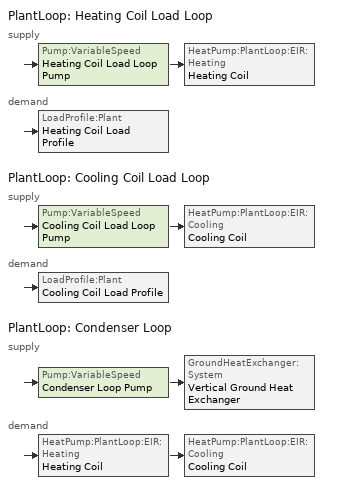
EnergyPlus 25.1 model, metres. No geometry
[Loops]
PlantLoop 'Heating Coil Load Loop'
 supply: Pump:VariableSpeed 'Heating Coil Load Loop Pump' > HeatPump:PlantLoop:EIR:Heating 'Heating Coil'
 demand: LoadProfile:Plant 'Heating Coil Load Profile'
PlantLoop 'Cooling Coil Load Loop'
 supply: Pump:VariableSpeed 'Cooling Coil Load Loop Pump' > HeatPump:PlantLoop:EIR:Cooling 'Cooling Coil'
 demand: LoadProfile:Plant 'Cooling Coil Load Profile'
PlantLoop 'Condenser Loop'
 supply: Pump:VariableSpeed 'Condenser Loop Pump' > GroundHeatExchanger:System 'Vertical Ground Heat Exchanger'
 demand: HeatPump:PlantLoop:EIR:Heating 'Heating Coil' > HeatPump:PlantLoop:EIR:Cooling 'Cooling Coil'
[Building]
Plant Load Profile Example: North Axis {deg}=0; Terrain=Suburbs; Loads Convergence Tolerance Value {W}=0.04; Temperature Convergence Tolerance Value {deltaC}=0.04; Solar Distribution=FullInteriorAndExterior; Maximum Number of Warmup Days=25; Minimum Number of Warmup Days=6
[Site:Location]
Chicago: Latitude {deg}=42; Longitude {deg}=-87.88; Time Zone {hr}=-6; Elevation {m}=190
[SizingPeriod:DesignDay] Day of Month=21; Humidity Condition Type=Wetbulb; Sky Clearness=1
Name | Month | Day Type | Maximum Dry-Bulb Temperature {C} | Daily Dry-Bulb Temperature Range {deltaC} | Wetbulb or DewPoint at Maximum Dry-Bulb {C} | Barometric Pressure {Pa} | Wind Speed {m/s} | Wind Direction {deg} | Dry-Bulb Temperature Range Modifier Type
Chicago Summer 1% | 7 | SummerDesignDay | 31.5 | 10.7 | 23 | 99063 | 5.3 | 230
Chicago Ohare Intl Ap Ann Htg 99.6% Condns DB | 1 | WinterDesignDay | -20 | 0 | -20 | 98934 | 4.9 | 270 | DefaultMultipliers
[Site:GroundTemperature:Deep]
13.03, 13.03, 13.13, 13.3, 13.43, 13.52, 13.62, 13.77, 13.78, 13.55, 13.44, 13.2
[Site:GroundTemperature:Undisturbed:KusudaAchenbach]
Vertical Ground Heat Exchanger Ground Temps: 0.692626, 920, 2551.09, 13.375, 3.2, 8
[PlantLoop] Fluid Type=WATER; Maximum Loop Temperature {C}=100; Minimum Loop Temperature {C}=3; Minimum Loop Flow Rate {m3/s}=0; Plant Loop Volume {m3}=1; Load Distribution Scheme=Optimal
Name | Plant Equipment Operation Scheme | Maximum Loop Flow Rate {m3/s}
Heating Coil Load Loop | Heating Coil Load Loop Operation | 0.005
Cooling Coil Load Loop | Cooling Coil Load Loop Operation | 0.005
Condenser Loop | Condenser Loop Operation | 0.003
[SetpointManager:Scheduled] Control Variable=Temperature
Name | Schedule | Setpoint Node or NodeList
Heating Coil Load Loop Setpoint Manager | Heating Coil Load Loop Setpoint Temperature Schedule | Heating Coil Load Loop Supply Outlet Node
Cooling Coil Load Loop Setpoint Manager | Cooling Coil Load Loop Setpoint Temperature Schedule | Cooling Coil Load Loop Supply Outlet Node
[PlantEquipmentOperationSchemes] Control Scheme 1 Schedule=AlwaysOnSchedule
Name | Control Scheme 1
Heating Coil Load Loop Operation | Heating Coil Load Loop Heating Operation
Cooling Coil Load Loop Operation | Cooling Coil Load Loop Cooling Operation
Condenser Loop Operation | Year Round Condenser Operation
[PlantEquipmentOperation:HeatingLoad]
Heating Coil Load Loop Heating Operation: Load Range 1 Lower Limit {W}=0; Load Range 1 Upper Limit {W}=10000000; Range 1 Equipment List=Heating Coil Load Loop Heating Equipment
[PlantEquipmentList]
Heating Coil Load Loop Heating Equipment: Heating Coil
Cooling Coil Load Loop Cooling Equipment: Cooling Coil
Condenser Equipment: Vertical Ground Heat Exchanger
[Pump:VariableSpeed] Motor Efficiency=0.87; Fraction of Motor Inefficiencies to Fluid Stream=0; Coefficient 1 of the Part Load Performance Curve=0; Coefficient 2 of the Part Load Performance Curve=1; Coefficient 3 of the Part Load Performance Curve=0; Coefficient 4 of the Part Load Performance Curve=0; Design Minimum Flow Rate {m3/s}=0
Name | Design Maximum Flow Rate {m3/s} | Design Pump Head {Pa} | Design Power Consumption {W} | Pump Control Type
Heating Coil Load Loop Pump; Cooling Coil Load Loop Pump | 0.005 | 3000 | 22 | INTERMITTENT
Condenser Loop Pump | 0.003 | 30000 | 200 | Intermittent
[HeatPump:PlantLoop:EIR:Heating]
Heating Coil: Condenser Type=WaterSource; Companion Heat Pump=Cooling Coil; Load Side Reference Flow Rate {m3/s}=0.005; Source Side Reference Flow Rate {m3/s}=0.002; Reference Capacity {W}=80000; Reference Coefficient of Performance {W/W}=3.5; Capacity Modifier Function of Temperature Curve=CapCurveFuncTemp; Electric Input to Output Ratio Modifier Function of Temperature Curve=EIRCurveFuncTemp; Electric Input to Output Ratio Modifier Function of Part Load Ratio Curve=EIRCurveFuncPLR
[LoadProfile:Plant] Peak Flow Rate {m3/s}=0.005
Name | Load Schedule | Flow Rate Fraction Schedule
Heating Coil Load Profile | Heating Coil Load Profile Load Schedule | Heating Coil Load Profile Flow Frac Schedule
Cooling Coil Load Profile | Cooling Coil Load Profile Load Schedule | Cooling Coil Load Profile Flow Frac Schedule
[PlantEquipmentOperation:CoolingLoad]
Cooling Coil Load Loop Cooling Operation: Load Range 1 Lower Limit {W}=0; Load Range 1 Upper Limit {W}=10000000; Range 1 Equipment List=Cooling Coil Load Loop Cooling Equipment
[HeatPump:PlantLoop:EIR:Cooling]
Cooling Coil: Condenser Type=WaterSource; Companion Heat Pump=Heating Coil; Load Side Reference Flow Rate {m3/s}=0.005; Source Side Reference Flow Rate {m3/s}=0.003; Reference Capacity {W}=400000; Reference Coefficient of Performance {W/W}=3.5; Capacity Modifier Function of Temperature Curve=CapCurveFuncTemp2; Electric Input to Output Ratio Modifier Function of Temperature Curve=EIRCurveFuncTemp2; Electric Input to Output Ratio Modifier Function of Part Load Ratio Curve=EIRCurveFuncPLR2
[SetpointManager:FollowGroundTemperature]
MyCondenserControl: Control Variable=Temperature; Offset Temperature Difference {deltaC}=0; Maximum Setpoint Temperature {C}=80; Minimum Setpoint Temperature {C}=10; Setpoint Node or NodeList=Condenser Loop Supply Outlet Node
[PlantEquipmentOperation:Uncontrolled]
Year Round Condenser Operation: Equipment List=Condenser Equipment
[GroundHeatExchanger:System]
Vertical Ground Heat Exchanger: Design Flow Rate {m3/s}=0.0033; Undisturbed Ground Temperature Model Type=Site:GroundTemperature:Undisturbed:KusudaAchenbach; Undisturbed Ground Temperature Model=Vertical Ground Heat Exchanger Ground Temps; Ground Thermal Conductivity {W/m-K}=0.692626; Ground Thermal Heat Capacity {J/m3-K}=2.347e+06; GHE:Vertical:ResponseFactors Object=Vertical Ground Heat Exchanger g-functions
[GroundHeatExchanger:Vertical:Properties]
Vertical Ground Heat Exchanger Props: Depth of Top of Borehole {m}=1; Borehole Length {m}=76.2; Borehole Diameter {m}=0.127016; Grout Thermal Conductivity {W/m-K}=0.692626; Grout Thermal Heat Capacity {J/m3-K}=3.90E+06; Pipe Thermal Conductivity {W/m-K}=0.391312; Pipe Thermal Heat Capacity {J/m3-K}=1.542e+06; Pipe Outer Diameter {m}=0.0266667; Pipe Thickness {m}=0.00241285; U-Tube Distance {m}=0.051225
[GroundHeatExchanger:ResponseFactors]
Vertical Ground Heat Exchanger g-functions: GHE:Vertical:Properties Object=Vertical Ground Heat Exchanger Props; Number of Boreholes=120; G-Function Reference Ratio=0.0005; g-Function Ln(T/Ts) Value 1=-15.2996; g-Function g Value 1=-0.348322; g-Function Ln(T/Ts) Value 2=-14.201; g-Function g Value 2=0.022208; g-Function Ln(T/Ts) Value 3=-13.2202; g-Function g Value 3=0.412345; g-Function Ln(T/Ts) Value 4=-12.2086; g-Function g Value 4=0.867498; g-Function Ln(T/Ts) Value 5=-11.1888; g-Function g Value 5=1.357839; g-Function Ln(T/Ts) Value 6=-10.1816; g-Function g Value 6=1.852024; g-Function Ln(T/Ts) Value 7=-9.1815; g-Function g Value 7=2.345656; g-Function Ln(T/Ts) Value 8=-8.6809; g-Function g Value 8=2.593958; g-Function Ln(T/Ts) Value 9=-8.5; g-Function g Value 9=2.679; g-Function Ln(T/Ts) Value 10=-7.8; g-Function g Value 10=3.023; g-Function Ln(T/Ts) Value 11=-7.2; g-Function g Value 11=3.32; g-Function Ln(T/Ts) Value 12=-6.5; g-Function g Value 12=3.681; g-Function Ln(T/Ts) Value 13=-5.9; g-Function g Value 13=4.071; g-Function Ln(T/Ts) Value 14=-5.2; g-Function g Value 14=4.828; g-Function Ln(T/Ts) Value 15=-4.5; g-Function g Value 15=6.253; g-Function Ln(T/Ts) Value 16=-3.963; g-Function g Value 16=7.894; g-Function Ln(T/Ts) Value 17=-3.27; g-Function g Value 17=11.82; g-Function Ln(T/Ts) Value 18=-2.864; g-Function g Value 18=15.117; g-Function Ln(T/Ts) Value 19=-2.577; g-Function g Value 19=18.006; g-Function Ln(T/Ts) Value 20=-2.171; g-Function g Value 20=22.887; g-Function Ln(T/Ts) Value 21=-1.884; g-Function g Value 21=26.924; g-Function Ln(T/Ts) Value 22=-1.191; g-Function g Value 22=38.004; g-Function Ln(T/Ts) Value 23=-0.497; g-Function g Value 23=49.919; g-Function Ln(T/Ts) Value 24=-0.274; g-Function g Value 24=53.407; g-Function Ln(T/Ts) Value 25=-0.051; g-Function g Value 25=56.632; g-Function Ln(T/Ts) Value 26=0.196; g-Function g Value 26=59.825; g-Function Ln(T/Ts) Value 27=0.419; g-Function g Value 27=62.349; g-Function Ln(T/Ts) Value 28=0.642; g-Function g Value 28=64.524; g-Function Ln(T/Ts) Value 29=0.873; g-Function g Value 29=66.412; g-Function Ln(T/Ts) Value 30=1.112; g-Function g Value 30=67.993; g-Function Ln(T/Ts) Value 31=1.335; g-Function g Value 31=69.162; g-Function Ln(T/Ts) Value 32=1.679; g-Function g Value 32=70.476; g-Function Ln(T/Ts) Value 33=2.028; g-Function g Value 33=71.361; g-Function Ln(T/Ts) Value 34=2.275; g-Function g Value 34=71.79; g-Function Ln(T/Ts) Value 35=3.003; g-Function g Value 35=72.511
[Schedule:Constant]
Heating Coil Load Loop Setpoint Temperature Schedule: Any Number, 65
Cooling Coil Load Loop Setpoint Temperature Schedule: Any Number, 20
AlwaysOnSchedule: On/Off, 1
[Schedule:Compact]
Heating Coil Load Profile Load Schedule: THROUGH: 03/31, FOR: AllDays, UNTIL:  4:00, 62000, UNTIL:  8:00, 25000, UNTIL:  9:00, 15000, UNTIL: 17:00, 9000, UNTIL: 24:00, 36000, THROUGH: 09/30, FOR: AllDays, UNTIL: 24:00, 0, THROUGH: 12/31, FOR: AllDays, UNTIL:  4:00, 62000, UNTIL:  8:00, 25000, UNTIL:  9:00, 15000, UNTIL: 17:00, 9000, UNTIL: 24:00, 36000
Heating Coil Load Profile Flow Frac Schedule: THROUGH: 03/31, FOR: AllDays, UNTIL: 24:00, 1, THROUGH: 09/30, FOR: AllDays, UNTIL: 24:00, 0, THROUGH: 12/31, FOR: AllDays, UNTIL: 24:00, 1
Cooling Coil Load Profile Load Schedule: THROUGH: 03/31, FOR: AllDays, UNTIL: 24:00, 0, THROUGH: 09/30, FOR: AllDays, UNTIL:  9:00, -200000, UNTIL: 17:00, -410000, UNTIL: 24:00, -250000, THROUGH: 12/31, FOR: AllDays, UNTIL: 24:00, 0
Cooling Coil Load Profile Flow Frac Schedule: THROUGH: 03/31, FOR: AllDays, UNTIL: 24:00, 0, THROUGH: 09/30, FOR: AllDays, UNTIL: 24:00, 1, THROUGH: 12/31, FOR: AllDays, UNTIL: 24:00, 0
[Curve:Biquadratic] Coefficient1 Constant=1; Coefficient2 x=0; Coefficient3 x**2=0; Coefficient4 y=0; Coefficient5 y**2=0; Coefficient6 x*y=0; Minimum Value of x=5; Maximum Value of x=10; Minimum Value of y=24; Maximum Value of y=35; Input Unit Type for X=Temperature; Input Unit Type for Y=Temperature; Output Unit Type=Dimensionless
CapCurveFuncTemp; EIRCurveFuncTemp; CapCurveFuncTemp2; EIRCurveFuncTemp2
[Curve:Quadratic] Coefficient1 Constant=1; Coefficient2 x=0; Coefficient3 x**2=0; Minimum Value of x=0; Maximum Value of x=1
EIRCurveFuncPLR; EIRCurveFuncPLR2
